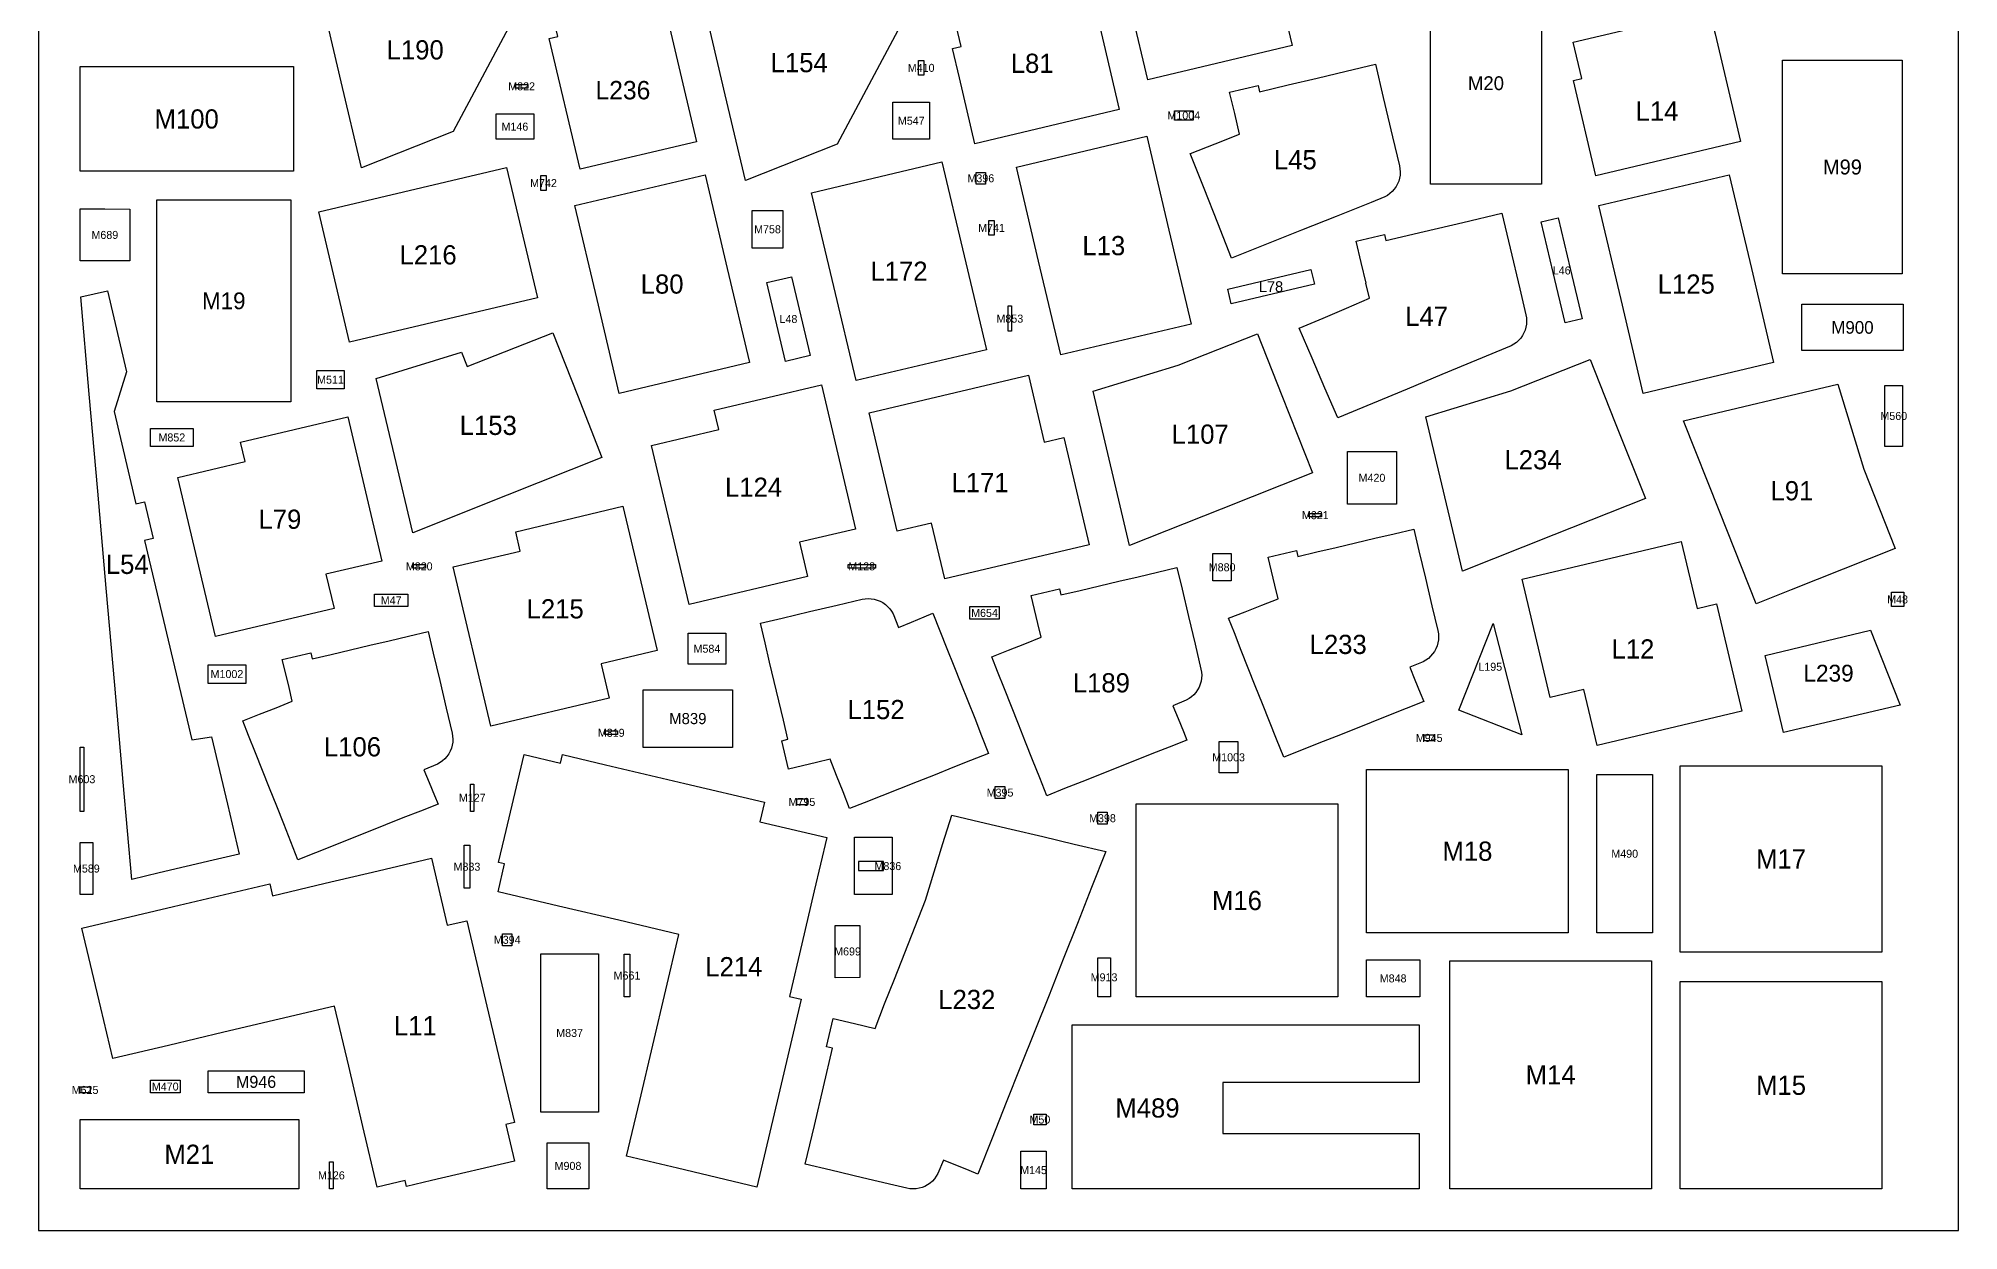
# Model space of a CAD drawing. Header units: millimetres. Extents: x 0 to 600, y 0 to 900.
# Drawn here: x 0 to 600, y 0 to 373 of the extents above; entities that cross this region are included whole.
import ezdxf
from ezdxf.enums import TextEntityAlignment as Align

# ---------------------------------------------------------------- set-up
doc = ezdxf.new("R2010")
doc.units = ezdxf.units.MM
for name, color, linetype in [('CORTE', 1, 'Continuous'), ('GRABADO', 5, 'Continuous'), ('HOJA', 8, 'Continuous')]:
    doc.layers.add(name, color=color, linetype=linetype)

msp = doc.modelspace()

# ---------------------------------------------------------------- linework, layer by layer
at = {"layer": 'CORTE'}
for points in [[(373.77, 407.41), (382.49, 409.47), (386.89, 390.82), (391.75, 370.27), (346.65, 359.61), (341.79, 380.16), (339.62, 389.32), (342.3, 389.95), (339.61, 401.34), (373.32, 409.3), (373.77, 407.41)], [(193.32, 392.44), (205.67, 340.21), (169.28, 331.61), (159.62, 372.49), (162.29, 373.12), (159.61, 384.47), (193.32, 392.44)], [(469.64, 327), (435, 327), (435, 390.04), (469.64, 390.04), (469.64, 327)], [(94.61, 358.93), (89.57, 380.28), (116.13, 388.45), (148.57, 378.98), (129.58, 343.44), (100.96, 332.07), (94.61, 358.93)], [(214.61, 354.93), (209.57, 376.28), (236.13, 384.45), (268.57, 374.98), (249.58, 339.44), (220.96, 328.07), (214.61, 354.93)], [(319.77, 387.41), (328.49, 389.47), (332.89, 370.82), (337.75, 350.27), (292.65, 339.61), (287.79, 360.16), (285.62, 369.32), (288.3, 369.95), (285.61, 381.34), (319.32, 389.3), (319.77, 387.41)], [(523.94, 373.94), (531.89, 340.31), (486.65, 329.61), (479.62, 359.32), (482.3, 359.95), (479.61, 371.34), (513.32, 379.3), (513.77, 377.41), (522.48, 379.47), (523.94, 373.94)], [(79.67, 363.69), (79.67, 331), (13, 331), (13, 363.69), (79.67, 363.69)], [(275, 361), (275, 365.65), (276.65, 365.65), (276.65, 361), (275, 361)], [(359.97, 336.58), (367.69, 339.61), (375.35, 342.62), (373.8, 349.07), (372.23, 355.67), (381.09, 357.77), (381.54, 355.87), (390.52, 357.99), (399.58, 360.13), (408.64, 362.28), (417.78, 364.44), (420.24, 354.01), (423.14, 341.75), (425.28, 332.69), (425.45, 331.74), (425.51, 330.78), (425.47, 329.82), (425.31, 328.86), (425.05, 327.94), (424.69, 327.04), (424.23, 326.2), (423.67, 325.41), (423.04, 324.68), (422.32, 324.03), (421.54, 323.47), (420.7, 323), (416.42, 321.22), (405.54, 316.9), (394.66, 312.57), (383.78, 308.25), (372.83, 303.9), (368.51, 314.81), (364.22, 325.64), (359.89, 336.55), (359.97, 336.58)], [(582.39, 365.67), (582.39, 299), (545, 299), (545, 365.67), (582.39, 365.67)], [(149, 357), (149, 358.11), (152.97, 358.11), (152.97, 357), (149, 357)], [(154.77, 348.9), (154.77, 341), (143, 341), (143, 348.9), (154.77, 348.9)], [(278.47, 341), (267, 341), (267, 352.6), (278.47, 352.6), (278.47, 341)], [(360.79, 347), (355, 347), (355, 349.9), (360.79, 349.9), (360.79, 347)], [(319.49, 273.61), (312.55, 302.96), (305.61, 332.31), (346.32, 341.93), (353.26, 312.58), (360.2, 283.23), (319.49, 273.61)], [(97.23, 277.61), (87.61, 318.32), (146.31, 332.2), (155.93, 291.49), (97.23, 277.61)], [(255.49, 265.61), (248.55, 294.96), (241.61, 324.31), (282.32, 333.93), (289.26, 304.58), (296.2, 275.23), (255.49, 265.61)], [(295.96, 327), (293, 327), (293, 330.63), (295.96, 330.63), (295.96, 327)], [(157, 325), (157, 329.65), (158.65, 329.65), (158.65, 325), (157, 325)], [(181.49, 261.61), (174.55, 290.96), (167.61, 320.31), (208.32, 329.93), (215.26, 300.58), (222.2, 271.23), (181.49, 261.61)], [(501.49, 261.61), (494.55, 290.96), (487.61, 320.31), (528.32, 329.93), (535.26, 300.58), (542.2, 271.23), (501.49, 261.61)], [(28.52, 319.21), (28.52, 303), (13, 303), (13, 319.24), (20.76, 319.23), (28.52, 319.21)], [(37, 259), (37, 322.04), (78.83, 322.04), (78.83, 259), (37, 259)], [(223, 307), (223, 318.78), (232.65, 318.78), (232.65, 307), (223, 307)], [(298.65, 315.65), (298.65, 311), (297, 311), (297, 315.65), (298.65, 315.65)], [(401.41, 285.12), (408.7, 288.24), (415.93, 291.33), (414.81, 296.07), (414.85, 296.08), (413.3, 302.54), (411.72, 309.13), (420.58, 311.23), (421.03, 309.33), (433.04, 312.17), (445.12, 315.03), (457.27, 317.9), (459.85, 307.01), (462.85, 294.29), (464.78, 286.15), (464.95, 285.2), (465.01, 284.24), (464.96, 283.28), (464.81, 282.33), (464.55, 281.4), (464.18, 280.51), (463.72, 279.66), (463.17, 278.87), (462.53, 278.15), (461.82, 277.5), (461.03, 276.94), (460.19, 276.46), (449.37, 271.96), (438.54, 267.45), (427.72, 262.95), (416.9, 258.44), (406, 253.91), (401.98, 263.27), (397.97, 272.57), (393.94, 281.93), (401.41, 285.12)], [(477.07, 283.61), (473.34, 299.38), (469.61, 315.16), (474.9, 316.41), (478.63, 300.63), (482.36, 284.86), (477.07, 283.61)], [(398.71, 295.76), (372.68, 289.61), (371.61, 294.13), (397.64, 300.29), (398.71, 295.76)], [(233.43, 271.61), (227.61, 296.23), (235.3, 298.05), (241.12, 273.43), (233.43, 271.61)], [(33.15, 227.76), (35.87, 216.26), (33.19, 215.63), (40.56, 184.49), (47.92, 153.34), (54.13, 154.24), (59.1, 133.2), (62.77, 117.66), (54.63, 115.73), (46.17, 113.73), (37.72, 111.74), (29.19, 109.72), (26.52, 140.11), (23.86, 170.42), (21.2, 200.73), (18.54, 231.04), (15.88, 261.35), (13.22, 291.72), (21.56, 293.69), (27.56, 268.31), (23.67, 255.93), (30.48, 227.13), (33.15, 227.76)], [(304.11, 288.93), (304.11, 281), (303, 281), (303, 288.93), (304.11, 288.93)], [(582.65, 289.45), (582.65, 275), (551, 275), (551, 289.45), (582.65, 289.45)], [(111.26, 242.18), (105.57, 266.28), (132.17, 274.46), (133.95, 269.96), (160.76, 280.53), (168.41, 261.04), (176.05, 241.55), (146.51, 229.81), (116.96, 218.07), (111.26, 242.18)], [(340.96, 214.07), (329.57, 262.28), (356.1, 270.44), (380.92, 280.23), (388.53, 260.96), (398.13, 236.79), (369.55, 225.43), (340.96, 214.07)], [(444.96, 206.07), (433.57, 254.28), (460.1, 262.44), (484.92, 272.23), (492.53, 252.96), (502.13, 228.79), (473.55, 217.43), (444.96, 206.07)], [(95.54, 268.75), (95.54, 263), (87, 263), (87, 268.75), (95.54, 268.75)], [(237.84, 215.08), (240.37, 204.36), (203.37, 195.61), (191.61, 245.36), (212.57, 250.31), (211.14, 256.39), (244.66, 264.31), (255.32, 219.21), (237.84, 215.08)], [(279.08, 221.09), (268.36, 218.56), (259.61, 255.56), (309.36, 267.32), (314.31, 246.36), (320.39, 247.79), (328.31, 214.27), (283.21, 203.61), (279.08, 221.09)], [(536.79, 195.89), (525.43, 224.47), (514.07, 253.05), (562.28, 264.45), (570.44, 237.91), (580.22, 213.11), (547.64, 200.19), (536.79, 195.89)], [(577, 245), (577, 264.1), (582.5, 264.1), (582.5, 245), (577, 245)], [(89.84, 205.08), (92.37, 194.36), (55.37, 185.61), (43.61, 235.36), (64.57, 240.31), (63.14, 246.39), (96.66, 254.31), (107.32, 209.21), (89.84, 205.08)], [(48.4, 245), (35, 245), (35, 250.66), (48.4, 250.66), (48.4, 245)], [(409, 243.45), (424.4, 243.45), (424.4, 227), (409, 227), (409, 243.45)], [(175.87, 176.94), (178.37, 166.36), (141.37, 157.61), (129.61, 207.36), (150.57, 212.31), (149.14, 218.39), (182.66, 226.31), (193.32, 181.21), (175.85, 177.08), (175.89, 176.94), (175.87, 176.94)], [(400.97, 223), (397, 223), (397, 224.11), (400.97, 224.11), (400.97, 223)], [(378.03, 175.76), (375.87, 181.25), (373.7, 186.75), (371.89, 191.33), (377.11, 193.37), (382.25, 195.39), (387.34, 197.39), (386.31, 201.67), (385.27, 206.02), (384.22, 210.44), (393.08, 212.54), (393.52, 210.64), (399.49, 212.05), (405.53, 213.48), (411.57, 214.91), (417.61, 216.33), (423.65, 217.76), (429.77, 219.21), (431.37, 212.44), (433.4, 203.84), (435.43, 195.24), (437.27, 187.46), (437.44, 186.51), (437.5, 185.55), (437.45, 184.59), (437.3, 183.64), (437.04, 182.71), (436.68, 181.81), (436.22, 180.97), (435.66, 180.18), (435.02, 179.45), (434.31, 178.81), (433.53, 178.24), (432.69, 177.77), (428.48, 176.02), (430.11, 172.05), (431.77, 168), (432.88, 165.29), (427.36, 163.1), (421.9, 160.93), (416.45, 158.76), (410.99, 156.6), (405.54, 154.43), (400.08, 152.26), (394.63, 150.09), (389.11, 147.9), (386.87, 153.52), (384.66, 159.08), (382.45, 164.64), (380.24, 170.2), (378.03, 175.76)], [(372.75, 203), (367, 203), (367, 211.54), (372.75, 211.54), (372.75, 203)], [(482.94, 169.09), (472.36, 166.59), (463.61, 203.6), (513.36, 215.36), (518.31, 194.39), (524.39, 195.83), (532.31, 162.31), (487.07, 151.61), (482.94, 169.09)], [(117, 208.11), (120.97, 208.11), (120.97, 207), (117, 207), (117, 208.11)], [(261.52, 208.11), (261.52, 207), (253, 207), (253, 208.11), (261.52, 208.11)], [(304.03, 163.76), (301.87, 169.25), (299.7, 174.75), (297.89, 179.33), (303.11, 181.37), (308.25, 183.39), (313.34, 185.39), (312.31, 189.67), (311.27, 194.02), (310.22, 198.44), (319.08, 200.54), (319.52, 198.64), (325.49, 200.05), (331.53, 201.48), (337.57, 202.91), (343.61, 204.33), (349.65, 205.76), (355.77, 207.21), (357.37, 200.44), (359.4, 191.84), (361.43, 183.24), (363.27, 175.46), (363.44, 174.51), (363.5, 173.55), (363.45, 172.59), (363.3, 171.64), (363.04, 170.71), (362.68, 169.81), (362.22, 168.97), (361.66, 168.18), (361.02, 167.45), (360.31, 166.81), (359.53, 166.24), (358.69, 165.77), (354.48, 164.02), (356.11, 160.05), (357.77, 156), (358.88, 153.29), (353.36, 151.1), (347.9, 148.93), (342.45, 146.76), (336.99, 144.6), (331.54, 142.43), (326.08, 140.26), (320.63, 138.09), (315.11, 135.9), (312.87, 141.52), (310.66, 147.08), (308.45, 152.64), (306.24, 158.2), (304.03, 163.76)], [(105, 198.88), (115.45, 198.88), (115.45, 195), (105, 195), (105, 198.88)], [(579, 195), (579, 199.44), (582.88, 199.44), (582.88, 195), (579, 195)], [(269.06, 138.03), (263.57, 135.87), (258.07, 133.7), (253.49, 131.89), (251.44, 137.11), (249.42, 142.25), (247.43, 147.34), (243.14, 146.31), (238.8, 145.27), (234.37, 144.22), (232.28, 153.08), (234.18, 153.52), (232.77, 159.49), (231.34, 165.53), (229.91, 171.57), (228.48, 177.61), (227.05, 183.65), (225.61, 189.77), (232.38, 191.37), (240.98, 193.4), (249.57, 195.43), (257.36, 197.27), (258.3, 197.44), (259.27, 197.5), (260.23, 197.45), (261.18, 197.3), (262.11, 197.04), (263, 196.68), (263.85, 196.22), (264.64, 195.66), (265.36, 195.02), (266.01, 194.31), (266.57, 193.53), (267.04, 192.69), (268.79, 188.48), (272.77, 190.11), (276.81, 191.77), (279.52, 192.88), (281.72, 187.36), (283.89, 181.9), (286.05, 176.45), (288.22, 170.99), (290.39, 165.54), (292.56, 160.08), (294.73, 154.63), (296.92, 149.11), (291.29, 146.87), (285.74, 144.66), (280.18, 142.45), (274.62, 140.24), (269.06, 138.03)], [(300.25, 191), (291, 191), (291, 195), (300.25, 195), (300.25, 191)], [(70.03, 143.76), (67.87, 149.25), (65.7, 154.75), (63.89, 159.33), (69.11, 161.37), (74.25, 163.39), (79.34, 165.39), (78.31, 169.67), (77.27, 174.02), (76.22, 178.44), (85.08, 180.54), (85.52, 178.64), (91.49, 180.05), (97.53, 181.48), (103.57, 182.91), (109.61, 184.33), (115.65, 185.76), (121.77, 187.21), (123.37, 180.44), (125.4, 171.84), (127.43, 163.24), (129.27, 155.46), (129.44, 154.51), (129.5, 153.55), (129.45, 152.59), (129.3, 151.64), (129.04, 150.71), (128.68, 149.81), (128.22, 148.97), (127.66, 148.18), (127.02, 147.45), (126.31, 146.81), (125.53, 146.24), (124.69, 145.77), (120.48, 144.02), (122.11, 140.05), (123.77, 136), (124.88, 133.29), (119.36, 131.1), (113.9, 128.93), (108.45, 126.76), (102.99, 124.6), (97.54, 122.43), (92.08, 120.26), (86.63, 118.09), (81.11, 115.9), (78.87, 121.52), (76.66, 127.08), (74.45, 132.64), (72.24, 138.2), (70.03, 143.76)], [(214.78, 186.65), (214.78, 177), (203, 177), (203, 186.65), (214.78, 186.65)], [(443.89, 162.63), (454.58, 189.73), (463.52, 154.94), (443.89, 162.63)], [(563.53, 159.92), (545.31, 155.61), (539.61, 179.73), (556.03, 183.69), (572.45, 187.65), (576.03, 178.64), (579.59, 169.69), (581.76, 164.23), (563.53, 159.92)], [(53, 171), (53, 176.79), (64.81, 176.79), (64.81, 171), (53, 171)], [(189, 151), (189, 168.98), (216.85, 168.98), (216.85, 151), (189, 151)], [(180.97, 156.11), (180.97, 155), (177, 155), (177, 156.11), (180.97, 156.11)], [(13, 131), (13, 151.09), (14.22, 151.09), (14.22, 131), (13, 131)], [(369, 143), (369, 152.78), (374.79, 152.78), (374.79, 143), (369, 143)], [(433, 153), (433, 154.9), (436.16, 154.9), (436.16, 153), (433, 153)], [(163.13, 146.06), (163.76, 148.73), (177.2, 145.56), (201.94, 139.71), (226.84, 133.82), (225.41, 127.74), (246.37, 122.79), (242.45, 106.18), (238.54, 89.65), (234.65, 73.19), (238.35, 72.31), (231.24, 42.24), (224.48, 13.61), (199.65, 19.48), (183.76, 23.23), (187.88, 40.63), (191.97, 57.94), (196.06, 75.26), (200.14, 92.51), (181.37, 96.95), (162.53, 101.4), (143.61, 105.87), (145.67, 114.59), (143.77, 115.04), (145.61, 122.79), (151.74, 148.75), (163.13, 146.06)], [(415, 144.12), (478.04, 144.12), (478.04, 93), (415, 93), (415, 144.12)], [(513, 145.24), (576.04, 145.24), (576.04, 87), (513, 87), (513, 145.24)], [(136.11, 139.52), (136.11, 131), (135, 131), (135, 139.52), (135.55, 139.52), (136.11, 139.52)], [(301.96, 135), (299, 135), (299, 138.72), (301.96, 138.72), (301.96, 135)], [(487, 142.53), (504.34, 142.53), (504.34, 93), (487, 93), (487, 142.53)], [(237, 133), (237, 134.9), (240.16, 134.9), (240.16, 133), (237, 133)], [(406.04, 133.32), (406.04, 73), (343, 73), (343, 133.32), (406.04, 133.32)], [(280.57, 16.98), (280.01, 16.2), (279.36, 15.48), (278.64, 14.84), (277.85, 14.29), (277, 13.83), (276.11, 13.47), (275.18, 13.21), (274.23, 13.05), (273.27, 13), (272.3, 13.07), (271.36, 13.23), (267.3, 14.19), (257.46, 16.52), (247.62, 18.84), (239.61, 20.74), (242.48, 32.89), (245.34, 44.97), (248.18, 56.98), (246.28, 57.43), (248.37, 66.29), (254.97, 64.71), (261.43, 63.17), (264.43, 70.82), (267.46, 78.54), (270.71, 86.79), (273.96, 95.04), (277.22, 103.29), (279.93, 112.11), (282.65, 120.93), (285.38, 129.82), (294.15, 127.75), (303.99, 125.43), (313.83, 123.1), (323.66, 120.78), (333.59, 118.43), (329.11, 107.16), (324.67, 95.98), (320.22, 84.8), (315.78, 73.61), (311.33, 62.43), (306.89, 51.25), (302.44, 40.06), (298, 28.88), (293.52, 17.63), (290.81, 18.74), (282.79, 22.02), (281.04, 17.82), (280.57, 16.98)], [(333.96, 127), (331, 127), (331, 130.72), (333.96, 130.72), (333.96, 127)], [(16.96, 121.25), (16.96, 105), (13, 105), (13, 121.25), (16.96, 121.25)], [(133, 120.4), (134.82, 120.4), (134.82, 107), (133, 107), (133, 120.4)], [(255, 105), (255, 122.98), (266.75, 122.98), (266.75, 105), (255, 105)], [(92.51, 70.14), (75.26, 66.06), (57.94, 61.97), (40.63, 57.88), (23.23, 53.76), (19.48, 69.65), (13.61, 94.48), (42.24, 101.24), (72.31, 108.35), (73.19, 104.65), (89.65, 108.54), (106.18, 112.45), (122.79, 116.37), (127.74, 95.41), (133.82, 96.84), (139.71, 71.94), (145.56, 47.2), (148.73, 33.76), (146.06, 33.13), (148.75, 21.74), (122.79, 15.61), (115.04, 13.77), (114.59, 15.67), (105.87, 13.61), (101.4, 32.53), (96.95, 51.37), (92.51, 70.14)], [(256.26, 112.47), (264.11, 112.47), (264.11, 115.32), (256.26, 115.32), (256.26, 112.47)], [(147.96, 89), (145, 89), (145, 92.72), (147.96, 92.72), (147.96, 89)], [(249, 79.03), (249, 95.35), (256.65, 95.35), (256.65, 79.1), (249, 79.03)], [(157, 86.53), (174.98, 86.53), (174.98, 37), (157, 37), (157, 86.53)], [(184.82, 86.4), (184.82, 73), (183, 73), (183, 86.4), (184.82, 86.4)], [(331, 73), (331, 85.28), (334.96, 85.28), (334.96, 73), (331, 73)], [(415, 84.6), (431.63, 84.6), (431.63, 73), (415, 73), (415, 84.6)], [(504.04, 13), (441, 13), (441, 84.34), (504.04, 84.34), (504.04, 13)], [(513, 13), (513, 77.82), (576.04, 77.82), (576.04, 13), (513, 13)], [(431.46, 13), (323, 13), (323, 64.27), (431.46, 64.27), (431.46, 46.29), (370.1, 46.29), (370.1, 30.34), (431.46, 30.34), (431.46, 13)], [(83.05, 43), (53, 43), (53, 49.97), (83.05, 49.97), (83.05, 43)], [(16.16, 43), (13, 43), (13, 44.9), (16.16, 44.9), (16.16, 43)], [(44.25, 43), (35, 43), (35, 47), (44.25, 47), (44.25, 43)], [(314.88, 36.4), (314.88, 33), (311, 33), (311, 36.4), (314.88, 36.4)], [(81.34, 34.69), (81.34, 13), (13, 13), (13, 34.69), (81.34, 34.69)], [(159, 27.45), (171.96, 27.45), (171.96, 13), (159, 13), (159, 27.45)], [(314.9, 13), (307, 13), (307, 24.77), (314.9, 24.77), (314.9, 13)], [(92.11, 13), (91, 13), (91, 21.52), (92.11, 21.52), (92.11, 13)]]:
    msp.add_lwpolyline(points, close=True, dxfattribs=at)
at = {"layer": 'HOJA'}
msp.add_lwpolyline([(0, 0), (600, 0), (600, 900), (0, 900)], close=True, dxfattribs=at)

# ---------------------------------------------------------------- texts
at = {"layer": 'GRABADO'}
for s, height, p in [('L190', 6, (117.73, 368.95)), ('L154', 6, (237.73, 364.95)), ('L81', 6, (310.52, 364.74)), ('M410', 2.5, (275.83, 363.32)), ('M20', 4.33, (452.32, 358.52)), ('M822', 2.5, (150.99, 357.55)), ('L236', 5.757, (182.64, 356.35)), ('M100', 6, (46.34, 347.35)), ('M547', 2.5, (272.74, 346.8)), ('M1004', 2.5, (357.9, 348.45)), ('L14', 6, (505.76, 349.81)), ('M146', 2.5, (148.89, 344.95)), ('L45', 6, (392.74, 334.62)), ('M396', 2.5, (294.48, 328.82)), ('M99', 4.674, (563.7, 332.34)), ('M742', 2.5, (157.83, 327.32)), ('M689', 2.5, (20.76, 311.11)), ('M758', 2.5, (227.82, 312.89)), ('M741', 2.5, (297.83, 313.32)), ('L216', 6, (121.77, 304.9)), ('L13', 6, (332.9, 307.77)), ('L172', 6, (268.9, 299.77)), ('L46', 2.5, (475.98, 300.01)), ('L80', 6, (194.9, 295.77)), ('L78', 3.388, (385.16, 294.95)), ('L125', 6, (514.9, 295.77)), ('M19', 5.229, (57.92, 290.52)), ('L47', 6, (433.79, 285.68)), ('L48', 2.5, (234.36, 284.83)), ('M853', 2.5, (303.55, 284.96)), ('M900', 3.956, (566.83, 282.22)), ('M511', 2.5, (91.27, 265.88)), ('L153', 6, (140.57, 251.61)), ('M560', 2.5, (579.75, 254.55)), ('M852', 2.5, (41.7, 247.83)), ('L107', 6, (363.03, 248.87)), ('L234', 6, (467.03, 240.87)), ('L124', 6, (223.47, 232.28)), ('L171', 6, (294.24, 233.72)), ('M420', 2.5, (416.7, 235.22)), ('L91', 6, (547.93, 231.19)), ('L79', 6, (75.47, 222.28)), ('M821', 2.5, (398.99, 223.55)), ('L54', 6, (27.75, 208.18)), ('M820', 2.5, (118.99, 207.55)), ('M128', 2.5, (257.26, 207.55)), ('M880', 2.5, (369.88, 207.27)), ('M47', 2.5, (110.23, 196.94)), ('M48', 2.5, (580.94, 197.22)), ('L215', 6, (161.47, 194.28)), ('M654', 2.5, (295.63, 193)), ('L233', 6, (406.14, 183.17)), ('M584', 2.5, (208.89, 181.82)), ('L12', 6, (498.25, 181.74)), ('M1002', 2.5, (58.91, 173.9)), ('L189', 6, (332.14, 171.17)), ('L195', 2.5, (453.65, 176.18)), ('L239', 5.269, (559.37, 174.17)), ('L152', 6, (261.73, 162.81)), ('M819', 2.5, (178.99, 155.55)), ('M839', 3.481, (202.92, 159.99)), ('L106', 6, (98.14, 151.17)), ('M945', 2.5, (434.58, 153.95)), ('M1003', 2.5, (371.9, 147.89)), ('M603', 2.5, (13.61, 141.05)), ('M395', 2.5, (300.48, 136.86)), ('M127', 2.5, (135.55, 135.26)), ('M795', 2.5, (238.58, 133.95)), ('M398', 2.5, (332.48, 128.86)), ('M18', 6, (446.52, 118.56)), ('M589', 2.5, (14.98, 113.13)), ('M833', 2.5, (133.91, 113.7)), ('M836', 2.5, (265.43, 113.9)), ('M490', 2.5, (495.67, 117.76)), ('M17', 6, (544.52, 116.12)), ('M16', 6, (374.52, 103.16)), ('M394', 2.5, (146.48, 90.86)), ('L214', 6, (217.3, 82.46)), ('M699', 2.5, (252.83, 87.23)), ('M661', 2.5, (183.91, 79.7)), ('M913', 2.5, (332.98, 79.14)), ('M848', 2.5, (423.31, 78.8)), ('L232', 6, (290.1, 72.22)), ('L11', 6, (117.77, 64.02)), ('M837', 2.5, (165.99, 61.76)), ('M946', 3.756, (68.02, 46.48)), ('M14', 6, (472.52, 48.67)), ('M15', 6, (544.52, 45.41)), ('M625', 2.5, (14.58, 43.95)), ('M470', 2.5, (39.63, 45)), ('M489', 6, (346.55, 38.32)), ('M50', 2.5, (312.94, 34.7)), ('M21', 6, (47.17, 23.85)), ('M126', 2.5, (91.55, 17.26)), ('M908', 2.5, (165.48, 20.22)), ('M145', 2.5, (310.95, 18.89))]:
    msp.add_text(s, height=height, dxfattribs=at).set_placement(p, align=Align.MIDDLE_CENTER)

doc.saveas('drawing.dxf')
